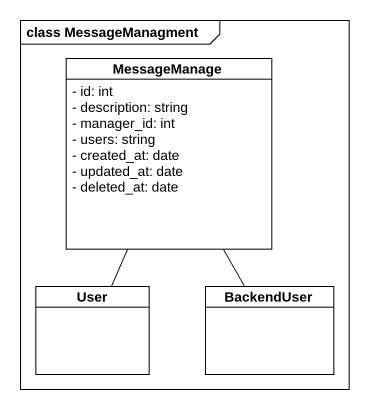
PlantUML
@startuml
mainframe class MessageManagment
hide circle
hide empty members
skinparam classAttributeIconSize 0
class MessageManage {
  - id: int
  - description: string
  - manager_id: int
  - users: string
  - created_at: date
  - updated_at: date
  - deleted_at: date
}
class User
class BackendUser
User -up- MessageManage
BackendUser -up- MessageManage
@enduml
